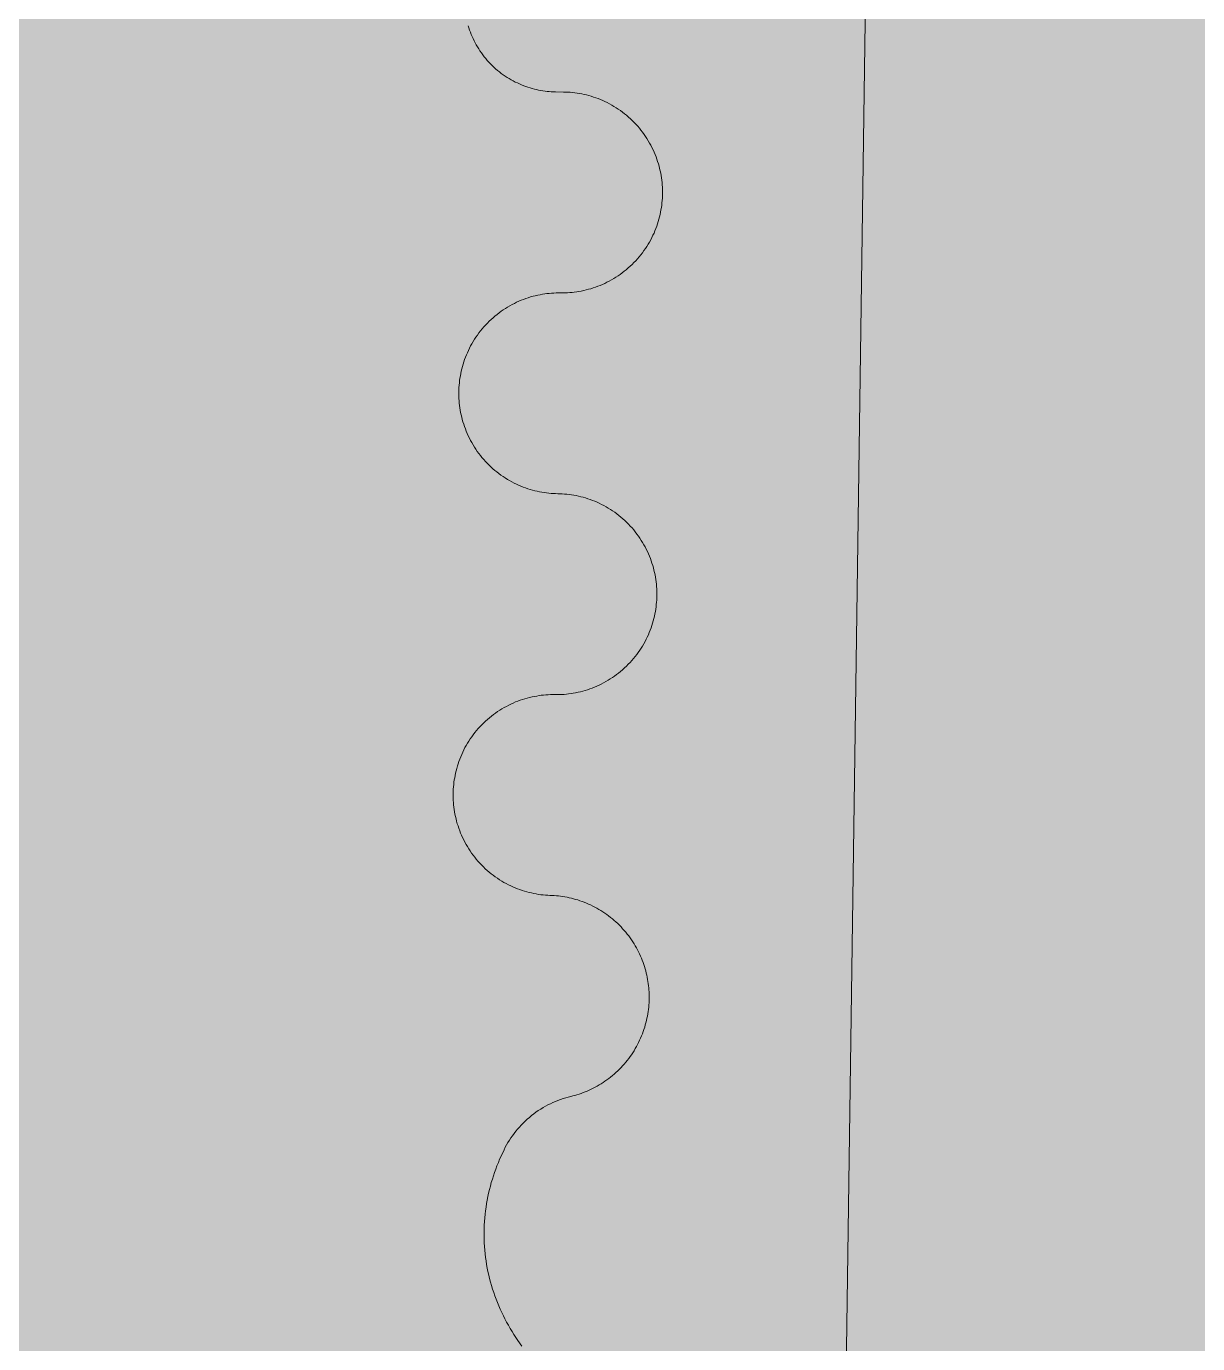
# Model space of a CAD drawing. Header units: millimetres. Extents: x 833941507 to 1669051331, y 817666127 to 1636299673.
# Drawn here: x 834547841.7 to 834547987.4, y 817988666.8 to 817988830.8 of the extents above; entities that cross this region are included whole.
import ezdxf

# ---------------------------------------------------------------- set-up
doc = ezdxf.new("R2010")
doc.units = ezdxf.units.MM
doc.header["$LTSCALE"] = 3
for name, color, linetype, lineweight in [('Hatch (LTC&CB)', 252, 'Continuous', 35), ('UAJ-23FLOR-h', 251, 'Continuous', 9), ('UAJ-42INFI', 1, 'Continuous', 18)]:
    doc.layers.add(name, color=color, linetype=linetype, lineweight=lineweight)
doc.layers.add('UAJ-00XREF', color=7, linetype='Continuous')

# ---------------------------------------------------------------- blocks, each defined once
blk = doc.blocks.new('GBP-LTC-LB01')
at = {"layer": 'UAJ-23FLOR-h'}
h = blk.add_hatch(dxfattribs=at)
h.set_pattern_fill('EARTH,_O', color=256, scale=180, angle=45)
h.set_pattern_definition([(48.9989, (834576001.8, 818046085.3), (-112.727, 1612.5107), [1143, -1143]), (48.9989, (834575678.3, 818046366.6), (-112.727, 1612.5107), [1143, -1143]), (48.9989, (834575354.8, 818046647.8), (-112.727, 1612.5107), [1143, -1143]), (138.9989, (834575340.7, 818046849.3), (-1612.5107, -112.727), [1143, -1143]), (138.9989, (834575621.9, 818047172.8), (-1612.5107, -112.727), [1143, -1143]), (138.9989, (834575903.1, 818047496.3), (-1612.5107, -112.727), [1143, -1143])])
h.paths.add_polyline_path([(834572173.05, 818200349.17), (834310583.74, 818182062.08), (834331502.24, 817882831.69), (834364939.69, 817885169.23), (834473095.7, 818011283.6), (834480533.7, 818020120.4), (834485095.05, 818025709.55), (834491375.7, 818033619), (834497063.4, 818041013), (834493145.8, 818043678.7), (834512788.5, 818074029.25), (834518712.45, 818083675.25), (834526231.3, 818096325.1), (834534646.05, 818111073.05), (834545956, 818131981.3), (834557204.6, 818154198.8), (834564040, 818168496.8), (834570941.16, 818183576.43), (834578367.8, 818200696.3)])
h.paths.add_polyline_path([(834382131.31, 817956469.98), (834418268.73, 817958996.07), (834422062.41, 817963855.9), (834428403.04, 817964299.38), (834467239.2, 818010695.58), (834466445.21, 818021738.79), (834476097.72, 818035709.03), (834485267.1, 818048983.2), (834487014.89, 818051460.43), (834497268.33, 818067303.42), (834492893.38, 818129890.09), (834448056.59, 818126755.66), (834416896.58, 818105052.11), (834382061.37, 818080788.99), (834386167.45, 818022059.16), (834377588.38, 818021459.47)], flags=16)
edge = h.paths.add_edge_path(flags=16)
edge.add_line((834540292.29, 818142076.07), (834533466.32, 818141614.13))
edge.add_line((834533466.32, 818141614.13), (834523258.01, 818143862.71))
edge.add_line((834523258.01, 818143862.71), (834525896.87, 818155838.93))
edge.add_arc((834558382.43, 818267025.45), 115835.02, 237.2183981, 253.7131266, ccw=False)
edge.add_line((834495664.92, 818169638.25), (834498267.59, 818132356.98))
edge.add_line((834498267.59, 818132356.98), (834496346.42, 818130135.01))
edge.add_line((834496346.42, 818130135.01), (834492879.88, 818129892.67))
edge.add_line((834492879.88, 818129892.67), (834494229.58, 818110587.62))
edge.add_line((834494229.58, 818110587.62), (834496326.13, 818110708.38))
edge.add_line((834496326.13, 818110708.38), (834498420.21, 818080753.55))
edge.add_line((834498420.21, 818080753.55), (834498046.12, 818080727.4))
edge.add_line((834498046.12, 818080727.4), (834498254.52, 818077746.38))
edge.add_line((834498254.52, 818077746.38), (834503061.09, 818078082.4))
edge.add_line((834503061.09, 818078082.4), (834504979.52, 818081212.1))
edge.add_line((834504979.52, 818081212.1), (834509429.02, 818088470.93))
edge.add_line((834509429.02, 818088470.93), (834515217.16, 818097913.59))
edge.add_line((834515217.16, 818097913.59), (834526067.43, 818116415.54))
edge.add_line((834526067.43, 818116415.54), (834532489.2, 818127888.68))
edge.add_line((834532489.2, 818127888.68), (834534830.9, 818132146.3))
edge.add_line((834534830.9, 818132146.3), (834540292.29, 818142076.07))
h = blk.add_hatch(dxfattribs=at)
h.set_pattern_fill('EARTH,_O', color=256, scale=180, angle=45)
h.set_pattern_definition([(45.0000001, (-1082349.7, 54794.9), (-3e-06, 1616.4461018), [1143, -1143]), (45.0000001, (-1082652.8, 55098), (-3e-06, 1616.4461018), [1143, -1143]), (45.0000001, (-1082955.9, 55401.1), (-3e-06, 1616.4461018), [1143, -1143]), (135.0000001, (-1082955.9, 55603.1), (-1616.4461018, -3e-06), [1143, -1143]), (135.0000001, (-1082652.8, 55906.2), (-1616.4461018, -3e-06), [1143, -1143]), (135.0000001, (-1082349.7, 56209.3), (-1616.4461018, -3e-06), [1143, -1143])])
h.paths.add_polyline_path([(834669469.25, 818015499.17), (834651080.82, 818014213.79), (834651091.33, 818014066.03), (834669479.76, 818015351.52)], flags=16)
edge = h.paths.add_edge_path()
edge.add_arc((834611763.61, 818123015.07), 22001.28, 94.000719, 118.688683)
edge.add_line((834601201.89, 818142315.5), (834593918.34, 818141228.38))
edge.add_arc((834611768.4, 818123014.03), 25502.69, 93.997159, 134.421275, ccw=False)
edge.add_line((834609990.68, 818148454.69), (834618164.36, 818149025.84))
edge.add_line((834618164.36, 818149025.84), (834618408.29, 818145534.91))
edge.add_line((834618408.29, 818145534.91), (834616365.41, 818145392.16))
edge.add_line((834616365.41, 818145392.16), (834616609.39, 818141900.69))
edge.add_line((834616609.39, 818141900.69), (834611621.55, 818141552.15))
edge.add_line((834611621.55, 818141552.15), (834611377.61, 818145043.07))
edge.add_line((834611377.61, 818145043.07), (834610228.61, 818144962.74))
h.paths.add_polyline_path([(834673232.94, 818197365.88), (834607546.49, 818192773.89), (834599172.5, 818174435.3), (834588349.1, 818152374.5), (834578621.55, 818133890.65), (834568418.3, 818115665.3), (834556456.7, 818095618.3), (834546606.4, 818080041.6), (834532219.3, 818058623.75), (834523692.15, 818046595.75), (834515683.5, 818035708.5), (834508244.2, 818025929.9), (834500656.3, 818016266.1), (834489786.8, 818002934.1), (834483448.3, 817995421.3), (834478637.6, 817989841.7), (834458453.75, 817967379.3), (834441506.5, 817949096.36), (834383075.75, 817886437.08), (834482026.69, 817893354.51), (834551919.04, 817920008.6), (834634905.13, 817930637.13), (834634023, 817939309.35), (834633770.07, 817941795.89), (834633577.69, 817943687.02), (834508697.04, 817930983.61), (834507053.46, 817930191.44), (834506409.46, 817939426.96), (834507656.94, 817945566.73), (834503417.08, 818006767.03), (834503064.37, 818011762.67), (834514052.91, 818025791.94), (834520784.65, 818034889.35), (834526318.86, 818042436.94), (834532381.69, 818050705.63), (834536345.72, 818056472.68), (834542258.41, 818065225.62), (834550405.86, 818077286.91), (834561579, 818095001.96), (834574522.66, 818117080.03), (834587768.88, 818140310.21), (834609774.13, 818143594.98), (834610001.97, 818140335.89), (834634252.54, 818142031.47), (834636806.9, 818105492.47), (834642791.48, 818105913.75), (834646278.56, 818056032.58), (834640293.17, 818055614.16), (834643382.34, 818011424.91), (834641138.41, 818011267.96), (834645775.78, 817944927.87), (834639048.36, 817944243.52), (834640362.12, 817931328.11), (834651070.39, 817932706.91), (834650587.67, 817936476.13), (834685105.74, 817940896.86), (834685588.46, 817937127.64), (834691373.79, 817937868.57)])
blk = doc.blocks.new('inf_010')
at = {"layer": 'UAJ-42INFI'}
for points in [[(889560570.77, 757798069.86), (889560570.52, 757798069.88), (889560570.26, 757798069.91), (889560570.01, 757798069.95), (889560569.75, 757798069.99), (889560569.49, 757798070.04), (889560569.23, 757798070.1), (889560568.97, 757798070.16), (889560568.7, 757798070.23), (889560568.44, 757798070.3), (889560568.18, 757798070.38), (889560567.92, 757798070.47), (889560567.66, 757798070.57), (889560567.4, 757798070.67), (889560567.14, 757798070.78), (889560566.88, 757798070.89), (889560566.62, 757798071.02), (889560566.37, 757798071.15), (889560566.12, 757798071.29), (889560565.87, 757798071.43), (889560565.62, 757798071.58), (889560565.37, 757798071.74), (889560565.13, 757798071.9), (889560564.89, 757798072.08), (889560564.66, 757798072.25), (889560564.43, 757798072.44), (889560564.2, 757798072.63), (889560563.98, 757798072.83), (889560563.77, 757798073.03), (889560563.55, 757798073.24), (889560563.35, 757798073.45), (889560563.15, 757798073.67), (889560562.95, 757798073.9), (889560562.76, 757798074.13), (889560562.58, 757798074.36), (889560562.4, 757798074.6), (889560562.23, 757798074.84), (889560562.07, 757798075.09), (889560561.91, 757798075.34), (889560561.76, 757798075.6), (889560561.62, 757798075.85), (889560561.48, 757798076.11), (889560561.35, 757798076.38), (889560561.23, 757798076.64), (889560561.11, 757798076.91), (889560561.01, 757798077.18), (889560560.91, 757798077.45), (889560560.81, 757798077.72), (889560560.73, 757798078), (889560560.65, 757798078.27), (889560560.58, 757798078.54), (889560560.51, 757798078.82)], [(889560569.67, 757798044.86), (889560569.95, 757798044.84), (889560570.23, 757798044.83), (889560570.51, 757798044.82), (889560570.8, 757798044.82), (889560571.09, 757798044.82), (889560571.37, 757798044.84), (889560571.67, 757798044.85), (889560571.96, 757798044.88), (889560572.25, 757798044.91), (889560572.55, 757798044.95), (889560572.85, 757798045), (889560573.14, 757798045.06), (889560573.44, 757798045.12), (889560573.74, 757798045.19), (889560574.04, 757798045.27), (889560574.33, 757798045.35), (889560574.63, 757798045.45), (889560574.93, 757798045.55), (889560575.22, 757798045.66), (889560575.51, 757798045.77), (889560575.8, 757798045.9), (889560576.09, 757798046.03), (889560576.38, 757798046.17), (889560576.66, 757798046.32), (889560576.94, 757798046.48), (889560577.22, 757798046.64), (889560577.49, 757798046.81), (889560577.76, 757798046.99), (889560578.02, 757798047.17), (889560578.28, 757798047.37), (889560578.54, 757798047.56), (889560578.79, 757798047.77), (889560579.03, 757798047.98), (889560579.27, 757798048.2), (889560579.51, 757798048.42), (889560579.73, 757798048.65), (889560579.95, 757798048.89), (889560580.17, 757798049.13), (889560580.37, 757798049.38), (889560580.57, 757798049.63), (889560580.77, 757798049.88), (889560580.95, 757798050.14), (889560581.13, 757798050.4), (889560581.31, 757798050.67), (889560581.47, 757798050.94), (889560581.63, 757798051.21), (889560581.78, 757798051.48), (889560581.92, 757798051.76), (889560582.05, 757798052.04), (889560582.18, 757798052.32), (889560582.3, 757798052.6), (889560582.41, 757798052.88), (889560582.51, 757798053.17), (889560582.61, 757798053.45), (889560582.7, 757798053.74), (889560582.78, 757798054.02), (889560582.85, 757798054.31), (889560582.92, 757798054.59), (889560582.98, 757798054.87), (889560583.03, 757798055.16), (889560583.08, 757798055.44), (889560583.12, 757798055.72), (889560583.15, 757798056), (889560583.18, 757798056.27), (889560583.2, 757798056.55), (889560583.21, 757798056.83), (889560583.22, 757798057.11), (889560583.22, 757798057.39), (889560583.22, 757798057.68), (889560583.21, 757798057.97), (889560583.19, 757798058.26), (889560583.16, 757798058.56), (889560583.13, 757798058.85), (889560583.09, 757798059.15), (889560583.04, 757798059.44), (889560582.99, 757798059.74), (889560582.92, 757798060.04), (889560582.85, 757798060.33), (889560582.77, 757798060.63), (889560582.69, 757798060.93), (889560582.6, 757798061.23), (889560582.49, 757798061.52), (889560582.38, 757798061.82), (889560582.27, 757798062.11), (889560582.14, 757798062.4), (889560582.01, 757798062.69), (889560581.87, 757798062.97), (889560581.72, 757798063.26), (889560581.57, 757798063.54), (889560581.4, 757798063.81), (889560581.23, 757798064.09), (889560581.05, 757798064.36), (889560580.87, 757798064.62), (889560580.68, 757798064.88), (889560580.48, 757798065.14), (889560580.27, 757798065.39), (889560580.06, 757798065.63), (889560579.84, 757798065.87), (889560579.62, 757798066.1), (889560579.39, 757798066.33), (889560579.15, 757798066.55), (889560578.91, 757798066.76), (889560578.67, 757798066.97), (889560578.41, 757798067.17), (889560578.16, 757798067.36), (889560577.9, 757798067.55), (889560577.64, 757798067.73), (889560577.37, 757798067.9), (889560577.1, 757798068.07), (889560576.83, 757798068.22), (889560576.56, 757798068.37), (889560576.28, 757798068.51), (889560576, 757798068.65), (889560575.72, 757798068.78), (889560575.44, 757798068.89), (889560575.16, 757798069.01), (889560574.87, 757798069.11), (889560574.59, 757798069.21), (889560574.3, 757798069.29), (889560574.02, 757798069.38), (889560573.73, 757798069.45), (889560573.45, 757798069.52), (889560573.17, 757798069.58), (889560572.88, 757798069.63), (889560572.6, 757798069.68), (889560572.32, 757798069.72), (889560572.05, 757798069.75), (889560571.77, 757798069.77)], [(889560571.77, 757798069.77), (889560570.77, 757798069.86)], [(889560567.58, 757798019.95), (889560567.3, 757798019.98), (889560567.03, 757798020.01), (889560566.75, 757798020.05), (889560566.46, 757798020.1), (889560566.18, 757798020.15), (889560565.9, 757798020.21), (889560565.62, 757798020.28), (889560565.33, 757798020.35), (889560565.05, 757798020.43), (889560564.76, 757798020.52), (889560564.48, 757798020.62), (889560564.19, 757798020.72), (889560563.91, 757798020.83), (889560563.63, 757798020.95), (889560563.35, 757798021.08), (889560563.07, 757798021.21), (889560562.79, 757798021.35), (889560562.52, 757798021.5), (889560562.24, 757798021.66), (889560561.98, 757798021.82), (889560561.71, 757798022), (889560561.45, 757798022.17), (889560561.19, 757798022.36), (889560560.93, 757798022.55), (889560560.68, 757798022.75), (889560560.44, 757798022.96), (889560560.2, 757798023.18), (889560559.96, 757798023.4), (889560559.73, 757798023.62), (889560559.51, 757798023.86), (889560559.29, 757798024.1), (889560559.08, 757798024.34), (889560558.87, 757798024.59), (889560558.67, 757798024.84), (889560558.48, 757798025.1), (889560558.3, 757798025.37), (889560558.12, 757798025.64), (889560557.95, 757798025.91), (889560557.78, 757798026.19), (889560557.63, 757798026.47), (889560557.48, 757798026.75), (889560557.34, 757798027.04), (889560557.21, 757798027.33), (889560557.08, 757798027.62), (889560556.96, 757798027.91), (889560556.86, 757798028.2), (889560556.75, 757798028.5), (889560556.66, 757798028.8), (889560556.57, 757798029.09), (889560556.5, 757798029.39), (889560556.43, 757798029.69), (889560556.36, 757798029.99), (889560556.31, 757798030.28), (889560556.26, 757798030.58), (889560556.22, 757798030.88), (889560556.19, 757798031.17), (889560556.16, 757798031.46), (889560556.14, 757798031.75), (889560556.13, 757798032.04), (889560556.13, 757798032.33), (889560556.13, 757798032.62), (889560556.14, 757798032.9), (889560556.15, 757798033.18), (889560556.17, 757798033.45), (889560556.2, 757798033.73), (889560556.23, 757798034.01), (889560556.27, 757798034.29), (889560556.32, 757798034.57), (889560556.37, 757798034.85), (889560556.43, 757798035.13), (889560556.5, 757798035.42), (889560556.57, 757798035.7), (889560556.65, 757798035.99), (889560556.74, 757798036.27), (889560556.84, 757798036.56), (889560556.94, 757798036.84), (889560557.05, 757798037.12), (889560557.17, 757798037.41), (889560557.3, 757798037.69), (889560557.43, 757798037.97), (889560557.57, 757798038.24), (889560557.72, 757798038.52), (889560557.88, 757798038.79), (889560558.04, 757798039.06), (889560558.22, 757798039.32), (889560558.39, 757798039.59), (889560558.58, 757798039.84), (889560558.77, 757798040.1), (889560558.98, 757798040.35), (889560559.18, 757798040.6), (889560559.4, 757798040.84), (889560559.62, 757798041.07), (889560559.84, 757798041.3), (889560560.08, 757798041.52), (889560560.32, 757798041.74), (889560560.56, 757798041.96), (889560560.81, 757798042.16), (889560561.06, 757798042.36), (889560561.32, 757798042.55), (889560561.59, 757798042.74), (889560561.86, 757798042.92), (889560562.13, 757798043.09), (889560562.41, 757798043.25), (889560562.69, 757798043.41), (889560562.97, 757798043.55), (889560563.26, 757798043.69), (889560563.55, 757798043.83), (889560563.84, 757798043.95), (889560564.13, 757798044.07), (889560564.42, 757798044.18), (889560564.72, 757798044.28), (889560565.02, 757798044.37), (889560565.31, 757798044.46), (889560565.61, 757798044.54), (889560565.91, 757798044.61), (889560566.21, 757798044.67), (889560566.5, 757798044.73), (889560566.8, 757798044.77), (889560567.1, 757798044.81), (889560567.39, 757798044.85), (889560567.68, 757798044.87), (889560567.97, 757798044.89), (889560568.26, 757798044.9), (889560568.55, 757798044.91), (889560568.84, 757798044.9), (889560569.12, 757798044.9), (889560569.4, 757798044.88), (889560569.67, 757798044.86)], [(889560563.39, 757797970.13), (889560563.11, 757797970.15), (889560562.84, 757797970.19), (889560562.56, 757797970.22), (889560562.27, 757797970.27), (889560561.99, 757797970.32), (889560561.71, 757797970.38), (889560561.43, 757797970.45), (889560561.14, 757797970.53), (889560560.86, 757797970.61), (889560560.57, 757797970.7), (889560560.29, 757797970.79), (889560560, 757797970.9), (889560559.72, 757797971.01), (889560559.44, 757797971.13), (889560559.16, 757797971.25), (889560558.88, 757797971.39), (889560558.6, 757797971.53), (889560558.33, 757797971.68), (889560558.05, 757797971.83), (889560557.79, 757797972), (889560557.52, 757797972.17), (889560557.26, 757797972.35), (889560557, 757797972.54), (889560556.74, 757797972.73), (889560556.49, 757797972.93), (889560556.25, 757797973.14), (889560556.01, 757797973.35), (889560555.77, 757797973.57), (889560555.54, 757797973.8), (889560555.32, 757797974.03), (889560555.1, 757797974.27), (889560554.89, 757797974.52), (889560554.68, 757797974.77), (889560554.48, 757797975.02), (889560554.29, 757797975.28), (889560554.11, 757797975.54), (889560553.93, 757797975.81), (889560553.76, 757797976.09), (889560553.59, 757797976.36), (889560553.44, 757797976.64), (889560553.29, 757797976.93), (889560553.15, 757797977.21), (889560553.02, 757797977.5), (889560552.89, 757797977.79), (889560552.77, 757797978.08), (889560552.67, 757797978.38), (889560552.56, 757797978.67), (889560552.47, 757797978.97), (889560552.38, 757797979.27), (889560552.31, 757797979.57), (889560552.24, 757797979.86), (889560552.17, 757797980.16), (889560552.12, 757797980.46), (889560552.07, 757797980.76), (889560552.03, 757797981.05), (889560552, 757797981.35), (889560551.97, 757797981.64), (889560551.95, 757797981.93), (889560551.94, 757797982.22), (889560551.94, 757797982.51), (889560551.94, 757797982.79), (889560551.95, 757797983.07), (889560551.96, 757797983.35), (889560551.98, 757797983.63), (889560552.01, 757797983.91), (889560552.04, 757797984.18), (889560552.08, 757797984.46), (889560552.13, 757797984.75), (889560552.18, 757797985.03), (889560552.24, 757797985.31), (889560552.31, 757797985.59), (889560552.38, 757797985.88), (889560552.46, 757797986.16), (889560552.55, 757797986.45), (889560552.65, 757797986.73), (889560552.75, 757797987.02), (889560552.86, 757797987.3), (889560552.98, 757797987.58), (889560553.11, 757797987.86), (889560553.24, 757797988.14), (889560553.38, 757797988.42), (889560553.53, 757797988.69), (889560553.69, 757797988.96), (889560553.85, 757797989.23), (889560554.03, 757797989.5), (889560554.2, 757797989.76), (889560554.39, 757797990.02), (889560554.58, 757797990.28), (889560554.79, 757797990.53), (889560554.99, 757797990.77), (889560555.21, 757797991.01), (889560555.43, 757797991.25), (889560555.65, 757797991.48), (889560555.89, 757797991.7), (889560556.13, 757797991.92), (889560556.37, 757797992.13), (889560556.62, 757797992.34), (889560556.88, 757797992.54), (889560557.14, 757797992.73), (889560557.4, 757797992.91), (889560557.67, 757797993.09), (889560557.94, 757797993.26), (889560558.22, 757797993.43), (889560558.5, 757797993.58), (889560558.78, 757797993.73), (889560559.07, 757797993.87), (889560559.36, 757797994), (889560559.65, 757797994.13), (889560559.94, 757797994.25), (889560560.23, 757797994.35), (889560560.53, 757797994.46), (889560560.83, 757797994.55), (889560561.12, 757797994.64), (889560561.42, 757797994.71), (889560561.72, 757797994.78), (889560562.02, 757797994.85), (889560562.31, 757797994.9), (889560562.61, 757797994.95), (889560562.91, 757797994.99), (889560563.2, 757797995.02), (889560563.49, 757797995.05), (889560563.78, 757797995.07), (889560564.07, 757797995.08), (889560564.36, 757797995.08), (889560564.65, 757797995.08), (889560564.93, 757797995.07), (889560565.21, 757797995.06), (889560565.48, 757797995.04), (889560565.76, 757797995.02), (889560566.04, 757797995), (889560566.32, 757797995), (889560566.61, 757797994.99), (889560566.9, 757797995), (889560567.18, 757797995.01), (889560567.48, 757797995.03), (889560567.77, 757797995.06), (889560568.06, 757797995.09), (889560568.36, 757797995.13), (889560568.66, 757797995.18), (889560568.95, 757797995.23), (889560569.25, 757797995.29), (889560569.55, 757797995.36), (889560569.85, 757797995.44), (889560570.14, 757797995.53), (889560570.44, 757797995.62), (889560570.74, 757797995.72), (889560571.03, 757797995.83), (889560571.32, 757797995.95), (889560571.61, 757797996.07), (889560571.9, 757797996.21), (889560572.19, 757797996.35), (889560572.47, 757797996.5), (889560572.75, 757797996.65), (889560573.03, 757797996.82), (889560573.3, 757797996.99), (889560573.57, 757797997.16), (889560573.83, 757797997.35), (889560574.09, 757797997.54), (889560574.35, 757797997.74), (889560574.6, 757797997.95), (889560574.84, 757797998.16), (889560575.08, 757797998.38), (889560575.32, 757797998.6), (889560575.54, 757797998.83), (889560575.76, 757797999.07), (889560575.98, 757797999.31), (889560576.18, 757797999.55), (889560576.38, 757797999.8), (889560576.58, 757798000.06), (889560576.76, 757798000.31), (889560576.94, 757798000.58), (889560577.12, 757798000.84), (889560577.28, 757798001.11), (889560577.44, 757798001.38), (889560577.59, 757798001.66), (889560577.73, 757798001.94), (889560577.86, 757798002.21), (889560577.99, 757798002.5), (889560578.11, 757798002.78), (889560578.22, 757798003.06), (889560578.32, 757798003.34), (889560578.42, 757798003.63), (889560578.51, 757798003.91), (889560578.59, 757798004.2), (889560578.66, 757798004.48), (889560578.73, 757798004.77), (889560578.79, 757798005.05), (889560578.84, 757798005.33), (889560578.89, 757798005.61), (889560578.93, 757798005.89), (889560578.96, 757798006.17), (889560578.99, 757798006.45), (889560579.01, 757798006.72), (889560579.02, 757798007), (889560579.03, 757798007.29), (889560579.03, 757798007.57), (889560579.03, 757798007.86), (889560579.02, 757798008.15), (889560579, 757798008.44), (889560578.97, 757798008.73), (889560578.94, 757798009.03), (889560578.9, 757798009.32), (889560578.85, 757798009.62), (889560578.8, 757798009.91), (889560578.73, 757798010.21), (889560578.66, 757798010.51), (889560578.59, 757798010.81), (889560578.5, 757798011.11), (889560578.41, 757798011.4), (889560578.3, 757798011.7), (889560578.2, 757798011.99), (889560578.08, 757798012.29), (889560577.95, 757798012.58), (889560577.82, 757798012.86), (889560577.68, 757798013.15), (889560577.53, 757798013.43), (889560577.38, 757798013.71), (889560577.21, 757798013.99), (889560577.04, 757798014.26), (889560576.86, 757798014.53), (889560576.68, 757798014.8), (889560576.49, 757798015.06), (889560576.29, 757798015.31), (889560576.08, 757798015.56), (889560575.87, 757798015.81), (889560575.65, 757798016.04), (889560575.43, 757798016.28), (889560575.2, 757798016.5), (889560574.96, 757798016.73), (889560574.72, 757798016.94), (889560574.48, 757798017.15), (889560574.23, 757798017.35), (889560573.97, 757798017.54), (889560573.71, 757798017.73), (889560573.45, 757798017.91), (889560573.18, 757798018.08), (889560572.91, 757798018.24), (889560572.64, 757798018.4), (889560572.37, 757798018.55), (889560572.09, 757798018.69), (889560571.81, 757798018.82), (889560571.53, 757798018.95), (889560571.25, 757798019.07), (889560570.97, 757798019.18), (889560570.68, 757798019.29), (889560570.4, 757798019.38), (889560570.11, 757798019.47), (889560569.83, 757798019.55), (889560569.54, 757798019.63), (889560569.26, 757798019.69), (889560568.98, 757798019.75), (889560568.69, 757798019.81), (889560568.41, 757798019.85), (889560568.13, 757798019.89), (889560567.86, 757798019.92), (889560567.58, 757798019.95)], [(889560555.73, 757797914.42), (889560555.26, 757797915.17), (889560555.04, 757797915.56), (889560554.82, 757797915.95), (889560554.62, 757797916.34), (889560554.41, 757797916.74), (889560554.22, 757797917.14), (889560554.03, 757797917.55), (889560553.85, 757797917.96), (889560553.68, 757797918.37), (889560553.51, 757797918.78), (889560553.35, 757797919.2), (889560553.2, 757797919.63), (889560553.06, 757797920.05), (889560552.93, 757797920.48), (889560552.8, 757797920.91), (889560552.69, 757797921.34), (889560552.58, 757797921.78), (889560552.48, 757797922.22), (889560552.38, 757797922.66), (889560552.3, 757797923.1), (889560552.23, 757797923.54), (889560552.16, 757797923.99), (889560552.1, 757797924.43), (889560552.05, 757797924.88), (889560552.01, 757797925.32), (889560551.98, 757797925.77), (889560551.96, 757797926.22), (889560551.95, 757797926.67), (889560551.94, 757797927.12), (889560551.95, 757797927.57), (889560551.96, 757797928.02), (889560551.98, 757797928.46), (889560552.02, 757797928.91), (889560552.06, 757797929.36), (889560552.1, 757797929.8), (889560552.16, 757797930.25), (889560552.23, 757797930.69), (889560552.3, 757797931.13), (889560552.39, 757797931.57), (889560552.48, 757797932.01), (889560552.58, 757797932.44), (889560552.68, 757797932.87), (889560552.8, 757797933.3), (889560552.92, 757797933.73), (889560553.06, 757797934.16), (889560553.2, 757797934.58), (889560553.34, 757797935), (889560553.5, 757797935.41), (889560553.66, 757797935.82), (889560553.83, 757797936.23), (889560554.01, 757797936.64), (889560554.19, 757797937.04), (889560554.39, 757797937.44), (889560554.58, 757797937.83), (889560554.79, 757797938.22), (889560555.22, 757797938.98), (889560555.39, 757797939.27), (889560555.57, 757797939.55), (889560555.76, 757797939.83), (889560555.95, 757797940.1), (889560556.16, 757797940.38), (889560556.37, 757797940.64), (889560556.6, 757797940.9), (889560556.83, 757797941.16), (889560557.06, 757797941.41), (889560557.31, 757797941.65), (889560557.56, 757797941.89), (889560557.82, 757797942.12), (889560558.08, 757797942.35), (889560558.36, 757797942.57), (889560558.64, 757797942.77), (889560558.92, 757797942.98), (889560559.21, 757797943.17), (889560559.5, 757797943.36), (889560559.8, 757797943.53), (889560560.11, 757797943.7), (889560560.42, 757797943.86), (889560560.73, 757797944.01), (889560561.04, 757797944.16), (889560561.36, 757797944.29), (889560561.68, 757797944.41), (889560562.01, 757797944.53), (889560562.33, 757797944.63), (889560562.66, 757797944.73), (889560562.99, 757797944.81), (889560563.31, 757797944.89), (889560563.64, 757797944.96), (889560563.97, 757797945.02), (889560564.23, 757797945.06), (889560564.48, 757797945.11), (889560564.74, 757797945.17), (889560565, 757797945.23), (889560565.26, 757797945.3), (889560565.52, 757797945.38), (889560565.78, 757797945.46), (889560566.04, 757797945.54), (889560566.3, 757797945.64), (889560566.56, 757797945.74), (889560566.82, 757797945.84), (889560567.07, 757797945.95), (889560567.33, 757797946.07), (889560567.58, 757797946.19), (889560567.83, 757797946.32), (889560568.09, 757797946.46), (889560568.33, 757797946.6), (889560568.58, 757797946.75), (889560568.82, 757797946.91), (889560569.07, 757797947.07), (889560569.3, 757797947.24), (889560569.54, 757797947.41), (889560569.77, 757797947.59), (889560570, 757797947.77), (889560570.22, 757797947.96), (889560570.44, 757797948.16), (889560570.66, 757797948.36), (889560570.87, 757797948.57), (889560571.07, 757797948.78), (889560571.27, 757797948.99), (889560571.47, 757797949.21), (889560571.66, 757797949.44), (889560571.85, 757797949.67), (889560572.03, 757797949.9), (889560572.2, 757797950.14), (889560572.37, 757797950.39), (889560572.54, 757797950.63), (889560572.7, 757797950.88), (889560572.85, 757797951.13), (889560572.99, 757797951.39), (889560573.13, 757797951.65), (889560573.26, 757797951.91), (889560573.39, 757797952.17), (889560573.51, 757797952.43), (889560573.62, 757797952.7), (889560573.73, 757797952.97), (889560573.83, 757797953.24), (889560573.92, 757797953.51), (889560574.01, 757797953.78), (889560574.09, 757797954.05), (889560574.17, 757797954.33), (889560574.23, 757797954.6), (889560574.3, 757797954.87), (889560574.35, 757797955.15), (889560574.4, 757797955.42), (889560574.44, 757797955.69), (889560574.48, 757797955.96), (889560574.51, 757797956.23), (889560574.54, 757797956.5), (889560574.56, 757797956.77), (889560574.57, 757797957.04), (889560574.58, 757797957.3), (889560574.58, 757797957.56), (889560574.57, 757797957.82), (889560574.57, 757797958.08), (889560574.55, 757797958.35), (889560574.53, 757797958.61), (889560574.51, 757797958.88), (889560574.48, 757797959.14), (889560574.44, 757797959.41), (889560574.39, 757797959.68), (889560574.35, 757797959.95), (889560574.29, 757797960.22), (889560574.23, 757797960.49), (889560574.16, 757797960.76), (889560574.09, 757797961.03), (889560574.01, 757797961.3), (889560573.92, 757797961.57), (889560573.83, 757797961.83), (889560573.73, 757797962.1), (889560573.62, 757797962.37), (889560573.51, 757797962.63), (889560573.39, 757797962.9), (889560573.26, 757797963.16), (889560573.13, 757797963.42), (889560572.99, 757797963.67), (889560572.85, 757797963.93), (889560572.7, 757797964.18), (889560572.54, 757797964.43), (889560572.38, 757797964.67), (889560572.21, 757797964.91), (889560572.03, 757797965.15), (889560571.85, 757797965.39), (889560571.67, 757797965.62), (889560571.48, 757797965.84), (889560571.28, 757797966.06), (889560571.08, 757797966.28), (889560570.87, 757797966.49), (889560570.66, 757797966.7), (889560570.44, 757797966.9), (889560570.22, 757797967.1), (889560570, 757797967.29), (889560569.77, 757797967.47), (889560569.54, 757797967.65), (889560569.3, 757797967.83), (889560569.06, 757797967.99), (889560568.82, 757797968.16), (889560568.57, 757797968.31), (889560568.33, 757797968.46), (889560568.08, 757797968.61), (889560567.82, 757797968.74), (889560567.57, 757797968.88), (889560567.31, 757797969), (889560567.05, 757797969.12), (889560566.79, 757797969.23), (889560566.53, 757797969.34), (889560566.27, 757797969.44), (889560566.01, 757797969.53), (889560565.75, 757797969.62), (889560565.48, 757797969.7), (889560565.22, 757797969.77), (889560564.96, 757797969.84), (889560564.69, 757797969.9), (889560564.43, 757797969.96), (889560564.17, 757797970.01), (889560563.91, 757797970.05), (889560563.65, 757797970.09), (889560563.39, 757797970.13)]]:
    blk.add_lwpolyline(points, dxfattribs=at)
blk = doc.blocks.new('3A35X-MADL-P-LT-B01-0')
at = {"layer": 'UAJ-42INFI'}
blk.add_lwpolyline([(834547988.92, 817988885.18, 0.368772), (834547946.07, 817988836.4), (834547902.93, 817985776.92, 0.475055), (834548259.28, 817985478.04), (834548554.23, 817985534.48, 0.275066), (834548783.73, 817985738.18)], format="xyb", dxfattribs=at)
at = {"rotation": 3.998908525164564}
blk.add_blockref('inf_010', (-0.01, 0.01), dxfattribs=at)

msp = doc.modelspace()

# ---------------------------------------------------------------- hatches: boundary and pattern name
at = {"layer": 'Hatch (LTC&CB)'}
h = msp.add_hatch(dxfattribs=at)
h.set_pattern_fill('ANSI38', color=256, scale=100)
h.set_pattern_definition([(318.99984, (834479093.73, 818230174.15), (208.29942, 239.6197), []), (48.99984, (834479093.73, 818230174.15), (176.97914, 687.53882), [793.75, -476.25])])
edge = h.paths.add_edge_path()
edge.add_line((834601196.19, 818142314.52), (834603754.26, 818142696.37))
edge.add_line((834603754.26, 818142696.37), (834603901.9, 818141707.33))
edge.add_line((834603901.9, 818141707.33), (834603810.47, 818141693.69))
edge.add_arc((834611763.29, 818123016.36), 20300, 113.064358, 141.357581)
edge.add_line((834595907.81, 818135692.86), (834595395.45, 818135656.86))
edge.add_line((834595395.45, 818135656.86), (834583111.72, 818114341.03))
edge.add_line((834583111.72, 818114341.03), (834578121.58, 818106513.89))
edge.add_line((834578121.58, 818106513.89), (834575731.65, 818102809.5))
edge.add_line((834575731.65, 818102809.5), (834574387.45, 818100725.98))
edge.add_line((834574387.45, 818100725.98), (834573113.98, 818098752.1))
edge.add_line((834573113.98, 818098752.1), (834573145.25, 818098730.65))
edge.add_line((834573145.25, 818098730.65), (834569989.11, 818093770.2))
edge.add_line((834569989.11, 818093770.2), (834566535, 818088385.68))
edge.add_line((834566535, 818088385.68), (834566514.09, 818088398.3))
edge.add_line((834566514.09, 818088398.3), (834558743.61, 818076256.63))
edge.add_line((834558743.61, 818076256.63), (834557653.4, 818074495.71))
edge.add_line((834557653.4, 818074495.71), (834553498.92, 818068288.56))
edge.add_line((834553498.92, 818068288.56), (834548580.86, 818060932.13))
edge.add_line((834548580.86, 818060932.13), (834544328.26, 818054726.34))
edge.add_line((834544328.26, 818054726.34), (834544332.15, 818054704.66))
edge.add_line((834544332.15, 818054704.66), (834540324.6, 818048716.69))
edge.add_line((834540324.6, 818048716.69), (834541041.32, 818048232.54))
edge.add_line((834541041.32, 818048232.54), (834540089.73, 818046823.83))
edge.add_line((834540089.73, 818046823.83), (834539737.55, 818047061.73))
edge.add_line((834539737.55, 818047061.73), (834533115.75, 818038377.74))
edge.add_line((834533115.75, 818038377.74), (834515220.96, 818015146.63))
edge.add_arc((834538026.01, 818000636.26), 27030, 147.532263, 176.187088)
edge.add_line((834511055.84, 818002433.72), (834511444.99, 817996891.23))
edge.add_line((834511444.99, 817996891.23), (834511474.11, 817996474.65))
edge.add_line((834511474.11, 817996474.65), (834508641.22, 817996276.61))
edge.add_line((834508641.22, 817996276.61), (834508910.68, 817992422.05))
edge.add_line((834508910.68, 817992422.05), (834511353.38, 817992955.96))
edge.add_line((834511353.38, 817992955.96), (834513357.66, 817964213.01))
edge.add_line((834513357.66, 817964213.01), (834513308.95, 817964209.6))
edge.add_line((834513308.95, 817964209.6), (834513879.4, 817955918.75))
edge.add_line((834513879.4, 817955918.75), (834514876.61, 817955988.46))
edge.add_line((834514876.61, 817955988.46), (834515053.07, 817953464.41))
edge.add_arc((834528221.07, 817954382.99), 13200, 183.990417, 259.837233)
edge.add_line((834525891.99, 817941390.09), (834525974.53, 817940578.71))
edge.add_line((834525974.53, 817940578.71), (834555356.34, 817943567.49))
edge.add_line((834555356.34, 817943567.49), (834594711.69, 817947570.8))
edge.add_line((834594711.69, 817947570.8), (834594754.2, 817947152.96))
edge.add_line((834594754.2, 817947152.96), (834616096.9, 817949323.98))
edge.add_line((834616096.9, 817949323.98), (834631854.21, 817950926.85))
edge.add_line((834631854.21, 817950926.85), (834631836.71, 817951177.16))
edge.add_line((834631836.71, 817951177.16), (834639760.38, 817951731.08))
edge.add_line((834639760.38, 817951731.08), (834640506.97, 817944391.59))
edge.add_line((834640506.97, 817944391.59), (834508703.57, 817930984.28))
edge.add_line((834508703.57, 817930984.28), (834508663.51, 817930982.16))
edge.add_line((834508663.51, 817930982.16), (834507053.46, 817930191.44))
edge.add_line((834507053.46, 817930191.44), (834506409.46, 817939426.96))
edge.add_line((834506409.46, 817939426.96), (834507674.95, 817945699.32))
edge.add_line((834507674.95, 817945699.32), (834503067.5, 818011766.68))
edge.add_line((834503067.5, 818011766.68), (834515005.94, 818027008.3))
edge.add_line((834515005.94, 818027008.3), (834526318.86, 818042436.95))
edge.add_line((834526318.86, 818042436.95), (834533248.43, 818051887.55))
edge.add_line((834533248.43, 818051887.55), (834545204.94, 818069586.37))
edge.add_line((834545204.94, 818069586.37), (834551695.41, 818079200.62))
edge.add_line((834551695.41, 818079200.62), (834551700.66, 818079300.57))
edge.add_line((834551700.66, 818079300.57), (834554860.11, 818084257.51))
edge.add_line((834554860.11, 818084257.51), (834556162.94, 818086301.54))
edge.add_line((834556162.94, 818086301.54), (834561579.11, 818095002.15))
edge.add_line((834561579.11, 818095002.15), (834564610.19, 818100023.59))
edge.add_line((834564610.19, 818100023.59), (834566711.84, 818103505.28))
edge.add_line((834566711.84, 818103505.28), (834567220.96, 818104369.68))
edge.add_line((834567220.96, 818104369.68), (834571219.85, 818111331.33))
edge.add_line((834571219.85, 818111331.33), (834579233.58, 818125278.3))
edge.add_line((834579233.58, 818125278.3), (834584805.19, 818135090.79))
edge.add_line((834584805.19, 818135090.79), (834587768.44, 818140310.15))
edge.add_line((834587768.44, 818140310.15), (834593953.37, 818141233.38))
edge.add_arc((834611682.41, 818123278.84), 25232.61, 93.846032, 134.637937, ccw=False)
edge.add_line((834609989.92, 818148454.62), (834618164.07, 818149025.82))
edge.add_line((834618164.07, 818149025.82), (834618408.01, 818145534.9))
edge.add_line((834618408.01, 818145534.9), (834616365.13, 818145392.15))
edge.add_line((834616365.13, 818145392.15), (834616609.11, 818141900.67))
edge.add_line((834616609.11, 818141900.67), (834611621.27, 818141552.12))
edge.add_line((834611621.27, 818141552.12), (834611377.33, 818145043.04))
edge.add_arc((834611845.2, 818122938.11), 22109.88, 91.212521, 118.792578)
h = msp.add_hatch(color=256, dxfattribs=at)
h.dxf.hatch_style = 1
edge = h.paths.add_edge_path()
edge.add_line((834513358.83, 817964213.1), (834514805.29, 817964314.21))
edge.add_line((834514805.29, 817964314.21), (834514905.32, 817962883.32))
edge.add_line((834514905.32, 817962883.32), (834522015.98, 817959924.65))
edge.add_line((834522015.98, 817959924.65), (834527599.83, 817958234.85))
edge.add_line((834527599.83, 817958234.85), (834531627.41, 817957331.96))
edge.add_line((834531627.41, 817957331.96), (834538597.73, 817957185.8))
edge.add_line((834538597.73, 817957185.8), (834550283.84, 817958000.71))
edge.add_line((834550283.84, 817958000.71), (834576164.25, 817960699.31))
edge.add_arc((834571429.66, 818001700.88), 41274.03, 276.586959, 289.104779)
edge.add_line((834584938.52, 817962700.16), (834585387.44, 817962731.44))
edge.add_line((834585387.44, 817962731.44), (834585119.41, 817966565.54))
edge.add_line((834585119.41, 817966565.54), (834584671.75, 817966534.24))
edge.add_line((834584671.75, 817966534.24), (834582845.22, 817993361.89))
edge.add_line((834582845.22, 817993361.89), (834584586.66, 817993483.63))
edge.add_line((834584586.66, 817993483.63), (834584565.21, 817993788.17))
edge.add_line((834584565.21, 817993788.17), (834583546.6, 817993716.97))
edge.add_line((834583546.6, 817993716.97), (834579511.62, 818051438.28))
edge.add_line((834579511.62, 818051438.28), (834571357.07, 818050868.21))
edge.add_line((834571357.07, 818050868.21), (834571728.42, 818045556.24))
edge.add_line((834571728.42, 818045556.24), (834551421, 818044136.6))
edge.add_line((834551421, 818044136.6), (834550915.36, 818053251.15))
edge.add_line((834550915.36, 818053251.15), (834550067.43, 818053191.87))
edge.add_line((834550067.43, 818053191.87), (834547980.34, 818050328.44))
edge.add_line((834547980.34, 818050328.44), (834547993.72, 818050137.14))
edge.add_line((834547993.72, 818050137.14), (834537098.76, 818035335.08))
edge.add_line((834537098.76, 818035335.08), (834533115.75, 818038377.74))
edge.add_line((834533115.75, 818038377.74), (834521762.77, 818023639.24))
edge.add_line((834521762.77, 818023639.24), (834515226.35, 818015153.63))
edge.add_arc((834538313.07, 818000540.46), 27322.9, 147.66747, 176.026674)
edge.add_line((834511055.84, 818002433.72), (834511474.11, 817996474.65))
edge.add_line((834511474.11, 817996474.65), (834508641.22, 817996276.61))
edge.add_line((834508641.22, 817996276.61), (834508910.68, 817992422.05))
edge.add_line((834508910.68, 817992422.05), (834511349.45, 817992955.1))
edge.add_line((834511349.45, 817992955.1), (834511354.85, 817992876.6))
edge.add_line((834511354.85, 817992876.6), (834513358.66, 817964213.08))
edge.add_line((834513358.66, 817964213.08), (834513358.83, 817964213.1))

# ---------------------------------------------------------------- block references
msp.add_blockref('GBP-LTC-LB01', (0, 0))
at = {"layer": 'UAJ-00XREF', "ltscale": 10, "rotation": 8.262983694057247e-05}
msp.add_blockref('3A35X-MADL-P-LT-B01-0', (1179.72, -1203.53), dxfattribs=at)

doc.saveas('drawing.dxf')
